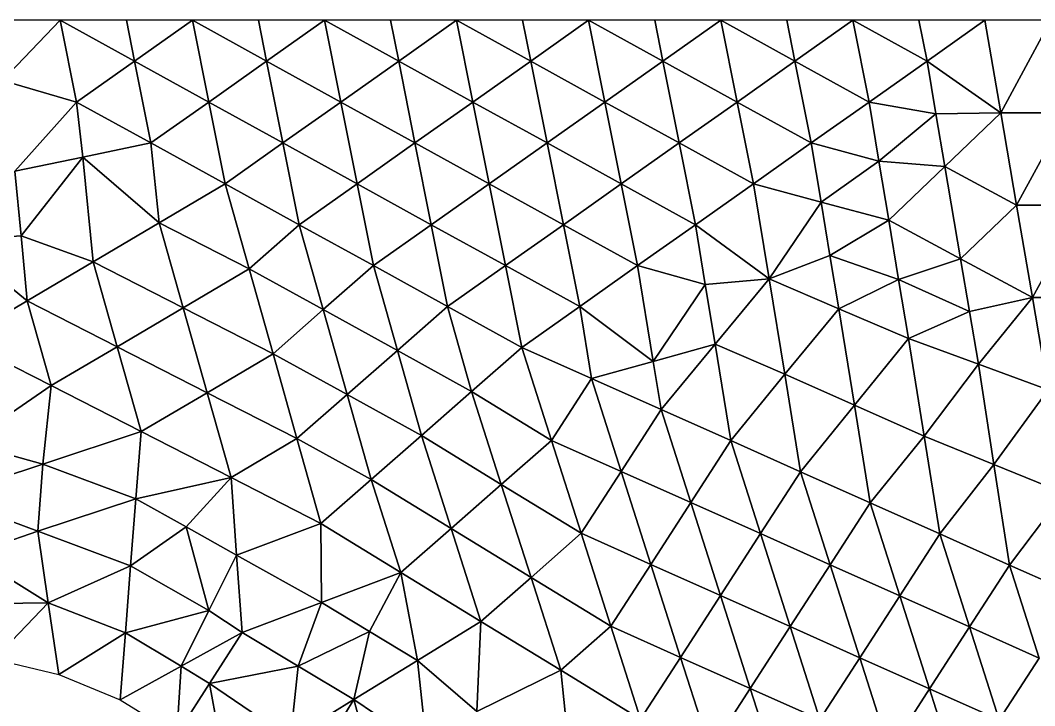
# Model space of a CAD drawing. Extents: x 100 to 350, y 100 to 150.
# Drawn here: x 152.18 to 176.18, y 133.77 to 150 of the extents above; entities that cross this region are included whole.
import ezdxf

# ---------------------------------------------------------------- set-up
doc = ezdxf.new("R2010")
doc.units = 0

msp = doc.modelspace()

# ---------------------------------------------------------------- linework, layer by layer
at = {"color": 7}
for p, q in [((153.125, 150), (151.5625, 150)), ((154.6875, 150), (153.125, 150)), ((156.25, 150), (154.6875, 150)), ((157.8125, 150), (156.25, 150)), ((159.375, 150), (157.8125, 150)), ((160.9375, 150), (159.375, 150)), ((162.5, 150), (160.9375, 150)), ((164.0625, 150), (162.5, 150)), ((165.625, 150), (164.0625, 150)), ((167.1875, 150), (165.625, 150)), ((168.75, 150), (167.1875, 150)), ((170.3125, 150), (168.75, 150)), ((171.875, 150), (170.3125, 150)), ((173.4375, 150), (171.875, 150)), ((175, 150), (173.4375, 150)), ((176.5625, 150), (175, 150)), ((151.564345, 134.876883), (153.09017, 134.510565)), ((153.09017, 134.510565), (154.539905, 133.910065)), ((154.539905, 133.910065), (155.877853, 133.09017))]:
    msp.add_line(p, q, dxfattribs=at)
at = {"color": 1}
for p, q in [((153.125, 150), (151.756839, 148.57076)), ((151.756839, 148.57076), (153.125, 150)), ((153.511271, 148.063821), (153.125, 150)), ((154.880636, 149.03191), (153.125, 150)), ((153.125, 150), (153.511271, 148.063821)), ((153.125, 150), (154.880636, 149.03191)), ((154.6875, 150), (154.880636, 149.03191)), ((154.880636, 149.03191), (154.6875, 150)), ((154.880636, 149.03191), (156.25, 150)), ((156.25, 150), (154.880636, 149.03191)), ((156.636271, 148.063821), (156.25, 150)), ((158.005636, 149.03191), (156.25, 150)), ((156.25, 150), (156.636271, 148.063821)), ((156.25, 150), (158.005636, 149.03191)), ((157.8125, 150), (158.005636, 149.03191)), ((158.005636, 149.03191), (157.8125, 150)), ((159.375, 150), (158.005636, 149.03191)), ((158.005636, 149.03191), (159.375, 150)), ((159.761271, 148.063821), (159.375, 150)), ((161.130636, 149.03191), (159.375, 150)), ((159.375, 150), (159.761271, 148.063821)), ((159.375, 150), (161.130636, 149.03191)), ((160.9375, 150), (161.130636, 149.03191)), ((161.130636, 149.03191), (160.9375, 150)), ((161.130636, 149.03191), (162.5, 150)), ((162.5, 150), (161.130636, 149.03191)), ((162.886271, 148.063821), (162.5, 150)), ((164.255636, 149.03191), (162.5, 150)), ((162.5, 150), (162.886271, 148.063821)), ((162.5, 150), (164.255636, 149.03191)), ((164.0625, 150), (164.255636, 149.03191)), ((164.255636, 149.03191), (164.0625, 150)), ((165.625, 150), (164.255636, 149.03191)), ((164.255636, 149.03191), (165.625, 150)), ((166.011271, 148.063821), (165.625, 150)), ((167.380636, 149.03191), (165.625, 150)), ((165.625, 150), (166.011271, 148.063821)), ((165.625, 150), (167.380636, 149.03191)), ((167.1875, 150), (167.380636, 149.03191)), ((167.380636, 149.03191), (167.1875, 150)), ((167.380636, 149.03191), (168.75, 150)), ((168.75, 150), (167.380636, 149.03191)), ((169.136271, 148.063821), (168.75, 150)), ((170.505636, 149.03191), (168.75, 150)), ((168.75, 150), (169.136271, 148.063821)), ((168.75, 150), (170.505636, 149.03191)), ((170.3125, 150), (170.505636, 149.03191)), ((170.505636, 149.03191), (170.3125, 150)), ((171.875, 150), (170.505636, 149.03191)), ((170.505636, 149.03191), (171.875, 150)), ((173.630636, 149.03191), (171.875, 150)), ((171.875, 150), (172.261271, 148.063821)), ((172.261271, 148.063821), (171.875, 150)), ((171.875, 150), (173.630636, 149.03191)), ((173.4375, 150), (173.630636, 149.03191)), ((173.630636, 149.03191), (173.4375, 150)), ((173.630636, 149.03191), (175, 150)), ((175, 150), (173.630636, 149.03191)), ((175.375007, 147.811583), (175, 150)), ((175, 150), (175.375007, 147.811583)), ((176.5625, 150), (175.375007, 147.811583)), ((175.375007, 147.811583), (176.5625, 150)), ((154.880636, 149.03191), (153.511271, 148.063821)), ((153.511271, 148.063821), (154.880636, 149.03191)), ((156.636271, 148.063821), (154.880636, 149.03191)), ((154.880636, 149.03191), (155.266907, 147.095731)), ((154.880636, 149.03191), (156.636271, 148.063821)), ((155.266907, 147.095731), (154.880636, 149.03191)), ((158.005636, 149.03191), (156.636271, 148.063821)), ((156.636271, 148.063821), (158.005636, 149.03191)), ((158.391907, 147.095731), (158.005636, 149.03191)), ((158.005636, 149.03191), (159.761271, 148.063821)), ((159.761271, 148.063821), (158.005636, 149.03191)), ((158.005636, 149.03191), (158.391907, 147.095731)), ((161.130636, 149.03191), (159.761271, 148.063821)), ((159.761271, 148.063821), (161.130636, 149.03191)), ((162.886271, 148.063821), (161.130636, 149.03191)), ((161.130636, 149.03191), (161.516907, 147.095731)), ((161.130636, 149.03191), (162.886271, 148.063821)), ((161.516907, 147.095731), (161.130636, 149.03191)), ((164.255636, 149.03191), (162.886271, 148.063821)), ((162.886271, 148.063821), (164.255636, 149.03191)), ((166.011271, 148.063821), (164.255636, 149.03191)), ((164.255636, 149.03191), (164.641907, 147.095731)), ((164.255636, 149.03191), (166.011271, 148.063821)), ((164.641907, 147.095731), (164.255636, 149.03191)), ((167.380636, 149.03191), (166.011271, 148.063821)), ((166.011271, 148.063821), (167.380636, 149.03191)), ((169.136271, 148.063821), (167.380636, 149.03191)), ((167.380636, 149.03191), (167.766907, 147.095731)), ((167.380636, 149.03191), (169.136271, 148.063821)), ((167.766907, 147.095731), (167.380636, 149.03191)), ((170.505636, 149.03191), (169.136271, 148.063821)), ((169.136271, 148.063821), (170.505636, 149.03191)), ((170.891907, 147.095731), (170.505636, 149.03191)), ((170.505636, 149.03191), (172.261271, 148.063821)), ((172.261271, 148.063821), (170.505636, 149.03191)), ((170.505636, 149.03191), (170.891907, 147.095731)), ((172.261271, 148.063821), (173.630636, 149.03191)), ((173.630636, 149.03191), (172.261271, 148.063821)), ((175.375007, 147.811583), (173.630636, 149.03191)), ((173.630636, 149.03191), (173.840873, 147.785161)), ((173.840873, 147.785161), (173.630636, 149.03191)), ((173.630636, 149.03191), (175.375007, 147.811583)), ((153.511271, 148.063821), (151.756839, 148.57076)), ((151.756839, 148.57076), (153.511271, 148.063821)), ((152.048348, 146.426901), (153.511271, 148.063821)), ((153.511271, 148.063821), (152.048348, 146.426901)), ((155.266907, 147.095731), (153.511271, 148.063821)), ((153.511271, 148.063821), (153.657628, 146.761316)), ((153.511271, 148.063821), (155.266907, 147.095731)), ((153.657628, 146.761316), (153.511271, 148.063821)), ((155.266907, 147.095731), (156.636271, 148.063821)), ((156.636271, 148.063821), (155.266907, 147.095731)), ((156.636271, 148.063821), (158.391907, 147.095731)), ((157.022542, 146.127641), (156.636271, 148.063821)), ((156.636271, 148.063821), (157.022542, 146.127641)), ((158.391907, 147.095731), (156.636271, 148.063821)), ((159.761271, 148.063821), (158.391907, 147.095731)), ((158.391907, 147.095731), (159.761271, 148.063821)), ((161.516907, 147.095731), (159.761271, 148.063821)), ((159.761271, 148.063821), (160.147542, 146.127641)), ((160.147542, 146.127641), (159.761271, 148.063821)), ((159.761271, 148.063821), (161.516907, 147.095731)), ((161.516907, 147.095731), (162.886271, 148.063821)), ((162.886271, 148.063821), (161.516907, 147.095731)), ((163.272542, 146.127641), (162.886271, 148.063821)), ((162.886271, 148.063821), (164.641907, 147.095731)), ((162.886271, 148.063821), (163.272542, 146.127641)), ((164.641907, 147.095731), (162.886271, 148.063821)), ((164.641907, 147.095731), (166.011271, 148.063821)), ((166.011271, 148.063821), (164.641907, 147.095731)), ((166.397542, 146.127641), (166.011271, 148.063821)), ((167.766907, 147.095731), (166.011271, 148.063821)), ((166.011271, 148.063821), (166.397542, 146.127641)), ((166.011271, 148.063821), (167.766907, 147.095731)), ((167.766907, 147.095731), (169.136271, 148.063821)), ((169.136271, 148.063821), (167.766907, 147.095731)), ((169.136271, 148.063821), (170.891907, 147.095731)), ((169.522542, 146.127641), (169.136271, 148.063821)), ((169.136271, 148.063821), (169.522542, 146.127641)), ((170.891907, 147.095731), (169.136271, 148.063821)), ((170.891907, 147.095731), (172.261271, 148.063821)), ((172.261271, 148.063821), (170.891907, 147.095731)), ((172.261271, 148.063821), (173.840873, 147.785161)), ((172.494243, 146.66453), (172.261271, 148.063821)), ((173.840873, 147.785161), (172.261271, 148.063821)), ((172.261271, 148.063821), (172.494243, 146.66453)), ((173.840873, 147.785161), (172.494243, 146.66453)), ((172.494243, 146.66453), (173.840873, 147.785161)), ((173.840873, 147.785161), (175.375007, 147.811583)), ((175.375007, 147.811583), (173.840873, 147.785161)), ((174.051111, 146.538412), (173.840873, 147.785161)), ((173.840873, 147.785161), (174.051111, 146.538412)), ((175.375007, 147.811583), (174.051111, 146.538412)), ((174.051111, 146.538412), (175.375007, 147.811583)), ((175.750015, 145.623166), (175.375007, 147.811583)), ((175.375007, 147.811583), (175.750015, 145.623166)), ((176.937507, 147.811583), (175.375007, 147.811583)), ((175.375007, 147.811583), (176.937507, 147.811583)), ((175.750015, 145.623166), (176.937507, 147.811583)), ((176.937507, 147.811583), (175.750015, 145.623166)), ((153.657628, 146.761316), (155.266907, 147.095731)), ((155.266907, 147.095731), (153.657628, 146.761316)), ((155.266907, 147.095731), (157.022542, 146.127641)), ((157.022542, 146.127641), (155.266907, 147.095731)), ((155.266907, 147.095731), (155.46245, 145.205341)), ((155.46245, 145.205341), (155.266907, 147.095731)), ((158.391907, 147.095731), (157.022542, 146.127641)), ((157.022542, 146.127641), (158.391907, 147.095731)), ((158.778178, 145.159552), (158.391907, 147.095731)), ((158.391907, 147.095731), (160.147542, 146.127641)), ((158.391907, 147.095731), (158.778178, 145.159552)), ((160.147542, 146.127641), (158.391907, 147.095731)), ((160.147542, 146.127641), (161.516907, 147.095731)), ((161.516907, 147.095731), (160.147542, 146.127641)), ((161.516907, 147.095731), (163.272542, 146.127641)), ((163.272542, 146.127641), (161.516907, 147.095731)), ((161.516907, 147.095731), (161.903178, 145.159552)), ((161.903178, 145.159552), (161.516907, 147.095731)), ((164.641907, 147.095731), (163.272542, 146.127641)), ((163.272542, 146.127641), (164.641907, 147.095731)), ((164.641907, 147.095731), (165.028178, 145.159552)), ((166.397542, 146.127641), (164.641907, 147.095731)), ((164.641907, 147.095731), (166.397542, 146.127641)), ((165.028178, 145.159552), (164.641907, 147.095731)), ((166.397542, 146.127641), (167.766907, 147.095731)), ((167.766907, 147.095731), (166.397542, 146.127641)), ((167.766907, 147.095731), (169.522542, 146.127641)), ((169.522542, 146.127641), (167.766907, 147.095731)), ((167.766907, 147.095731), (168.153178, 145.159552)), ((168.153178, 145.159552), (167.766907, 147.095731)), ((170.891907, 147.095731), (169.522542, 146.127641)), ((169.522542, 146.127641), (170.891907, 147.095731)), ((171.124878, 145.696441), (170.891907, 147.095731)), ((170.891907, 147.095731), (172.494243, 146.66453)), ((172.494243, 146.66453), (170.891907, 147.095731)), ((170.891907, 147.095731), (171.124878, 145.696441)), ((153.657628, 146.761316), (152.048348, 146.426901)), ((152.048348, 146.426901), (153.657628, 146.761316)), ((153.657628, 146.761316), (152.195307, 144.893821)), ((152.195307, 144.893821), (153.657628, 146.761316)), ((153.657628, 146.761316), (153.902357, 144.283041)), ((155.46245, 145.205341), (153.657628, 146.761316)), ((153.902357, 144.283041), (153.657628, 146.761316)), ((153.657628, 146.761316), (155.46245, 145.205341)), ((172.494243, 146.66453), (171.124878, 145.696441)), ((171.124878, 145.696441), (172.494243, 146.66453)), ((172.494243, 146.66453), (174.051111, 146.538412)), ((172.727214, 145.26524), (172.494243, 146.66453)), ((172.494243, 146.66453), (172.727214, 145.26524)), ((174.051111, 146.538412), (172.494243, 146.66453)), ((152.195307, 144.893821), (152.048348, 146.426901)), ((152.048348, 146.426901), (152.195307, 144.893821)), ((174.051111, 146.538412), (172.727214, 145.26524)), ((172.727214, 145.26524), (174.051111, 146.538412)), ((174.051111, 146.538412), (175.750015, 145.623166)), ((174.051111, 146.538412), (174.426118, 144.349995)), ((175.750015, 145.623166), (174.051111, 146.538412)), ((174.426118, 144.349995), (174.051111, 146.538412)), ((157.022542, 146.127641), (155.46245, 145.205341)), ((155.46245, 145.205341), (157.022542, 146.127641)), ((157.590031, 144.116399), (157.022542, 146.127641)), ((158.778178, 145.159552), (157.022542, 146.127641)), ((157.022542, 146.127641), (157.590031, 144.116399)), ((157.022542, 146.127641), (158.778178, 145.159552)), ((160.147542, 146.127641), (158.778178, 145.159552)), ((158.778178, 145.159552), (160.147542, 146.127641)), ((161.903178, 145.159552), (160.147542, 146.127641)), ((160.147542, 146.127641), (160.533814, 144.191462)), ((160.533814, 144.191462), (160.147542, 146.127641)), ((160.147542, 146.127641), (161.903178, 145.159552)), ((163.272542, 146.127641), (161.903178, 145.159552)), ((161.903178, 145.159552), (163.272542, 146.127641)), ((163.658814, 144.191462), (163.272542, 146.127641)), ((165.028178, 145.159552), (163.272542, 146.127641)), ((163.272542, 146.127641), (163.658814, 144.191462)), ((163.272542, 146.127641), (165.028178, 145.159552)), ((165.028178, 145.159552), (166.397542, 146.127641)), ((166.397542, 146.127641), (165.028178, 145.159552)), ((166.783814, 144.191462), (166.397542, 146.127641)), ((168.153178, 145.159552), (166.397542, 146.127641)), ((166.397542, 146.127641), (166.783814, 144.191462)), ((166.397542, 146.127641), (168.153178, 145.159552)), ((169.522542, 146.127641), (168.153178, 145.159552)), ((168.153178, 145.159552), (169.522542, 146.127641)), ((169.522542, 146.127641), (171.124878, 145.696441)), ((169.894734, 143.876165), (169.522542, 146.127641)), ((171.124878, 145.696441), (169.522542, 146.127641)), ((169.522542, 146.127641), (169.894734, 143.876165)), ((169.894734, 143.876165), (171.124878, 145.696441)), ((171.124878, 145.696441), (169.894734, 143.876165)), ((172.727214, 145.26524), (171.124878, 145.696441)), ((171.124878, 145.696441), (171.334412, 144.433927)), ((171.124878, 145.696441), (172.727214, 145.26524)), ((171.334412, 144.433927), (171.124878, 145.696441)), ((175.750015, 145.623166), (174.426118, 144.349995)), ((174.426118, 144.349995), (175.750015, 145.623166)), ((176.125022, 143.434749), (175.750015, 145.623166)), ((177.312515, 145.623166), (175.750015, 145.623166)), ((175.750015, 145.623166), (176.125022, 143.434749)), ((175.750015, 145.623166), (177.312515, 145.623166)), ((177.312515, 145.623166), (176.125022, 143.434749)), ((176.125022, 143.434749), (177.312515, 145.623166)), ((153.902357, 144.283041), (155.46245, 145.205341)), ((155.46245, 145.205341), (153.902357, 144.283041)), ((155.46245, 145.205341), (156.029938, 143.1941)), ((157.590031, 144.116399), (155.46245, 145.205341)), ((155.46245, 145.205341), (157.590031, 144.116399)), ((156.029938, 143.1941), (155.46245, 145.205341)), ((171.334412, 144.433927), (172.727214, 145.26524)), ((172.727214, 145.26524), (171.334412, 144.433927)), ((174.426118, 144.349995), (172.727214, 145.26524)), ((172.727214, 145.26524), (172.960186, 143.86595)), ((172.727214, 145.26524), (174.426118, 144.349995)), ((172.960186, 143.86595), (172.727214, 145.26524)), ((158.778178, 145.159552), (157.590031, 144.116399)), ((157.590031, 144.116399), (158.778178, 145.159552)), ((159.345666, 143.14831), (158.778178, 145.159552)), ((160.533814, 144.191462), (158.778178, 145.159552)), ((158.778178, 145.159552), (159.345666, 143.14831)), ((158.778178, 145.159552), (160.533814, 144.191462)), ((160.533814, 144.191462), (161.903178, 145.159552)), ((161.903178, 145.159552), (160.533814, 144.191462)), ((161.903178, 145.159552), (163.658814, 144.191462)), ((161.903178, 145.159552), (162.289449, 143.223372)), ((163.658814, 144.191462), (161.903178, 145.159552)), ((162.289449, 143.223372), (161.903178, 145.159552)), ((163.658814, 144.191462), (165.028178, 145.159552)), ((165.028178, 145.159552), (163.658814, 144.191462)), ((165.028178, 145.159552), (166.783814, 144.191462)), ((166.783814, 144.191462), (165.028178, 145.159552)), ((165.028178, 145.159552), (165.414449, 143.223372)), ((165.414449, 143.223372), (165.028178, 145.159552)), ((166.783814, 144.191462), (168.153178, 145.159552)), ((168.153178, 145.159552), (166.783814, 144.191462)), ((168.153178, 145.159552), (169.894734, 143.876165)), ((169.894734, 143.876165), (168.153178, 145.159552)), ((168.153178, 145.159552), (168.385446, 143.744497)), ((168.385446, 143.744497), (168.153178, 145.159552)), ((150.585426, 144.789981), (152.195307, 144.893821)), ((152.195307, 144.893821), (150.585426, 144.789981)), ((152.342265, 143.360742), (150.585426, 144.789981)), ((150.585426, 144.789981), (152.342265, 143.360742)), ((152.195307, 144.893821), (153.902357, 144.283041)), ((152.195307, 144.893821), (152.342265, 143.360742)), ((153.902357, 144.283041), (152.195307, 144.893821)), ((152.342265, 143.360742), (152.195307, 144.893821)), ((153.902357, 144.283041), (152.342265, 143.360742)), ((152.342265, 143.360742), (153.902357, 144.283041)), ((154.469846, 142.2718), (153.902357, 144.283041)), ((153.902357, 144.283041), (156.029938, 143.1941)), ((156.029938, 143.1941), (153.902357, 144.283041)), ((153.902357, 144.283041), (154.469846, 142.2718)), ((169.894734, 143.876165), (171.334412, 144.433927)), ((171.334412, 144.433927), (169.894734, 143.876165)), ((171.334412, 144.433927), (172.960186, 143.86595)), ((171.334412, 144.433927), (171.543946, 143.171412)), ((172.960186, 143.86595), (171.334412, 144.433927)), ((171.543946, 143.171412), (171.334412, 144.433927)), ((174.426118, 144.349995), (172.960186, 143.86595)), ((172.960186, 143.86595), (174.426118, 144.349995)), ((176.125022, 143.434749), (174.426118, 144.349995)), ((174.426118, 144.349995), (174.636356, 143.103245)), ((174.636356, 143.103245), (174.426118, 144.349995)), ((174.426118, 144.349995), (176.125022, 143.434749)), ((156.029938, 143.1941), (157.590031, 144.116399)), ((157.590031, 144.116399), (156.029938, 143.1941)), ((157.590031, 144.116399), (159.345666, 143.14831)), ((158.157519, 142.105158), (157.590031, 144.116399)), ((159.345666, 143.14831), (157.590031, 144.116399)), ((157.590031, 144.116399), (158.157519, 142.105158)), ((160.533814, 144.191462), (159.345666, 143.14831)), ((159.345666, 143.14831), (160.533814, 144.191462)), ((161.101302, 142.18022), (160.533814, 144.191462)), ((162.289449, 143.223372), (160.533814, 144.191462)), ((160.533814, 144.191462), (161.101302, 142.18022)), ((160.533814, 144.191462), (162.289449, 143.223372)), ((162.289449, 143.223372), (163.658814, 144.191462)), ((163.658814, 144.191462), (162.289449, 143.223372)), ((164.045085, 142.255283), (163.658814, 144.191462)), ((165.414449, 143.223372), (163.658814, 144.191462)), ((163.658814, 144.191462), (164.045085, 142.255283)), ((163.658814, 144.191462), (165.414449, 143.223372)), ((166.783814, 144.191462), (165.414449, 143.223372)), ((165.414449, 143.223372), (166.783814, 144.191462)), ((167.155301, 141.924221), (166.783814, 144.191462)), ((166.783814, 144.191462), (168.385446, 143.744497)), ((168.385446, 143.744497), (166.783814, 144.191462)), ((166.783814, 144.191462), (167.155301, 141.924221)), ((168.385446, 143.744497), (169.894734, 143.876165)), ((169.894734, 143.876165), (168.385446, 143.744497)), ((169.894734, 143.876165), (168.617713, 142.329441)), ((168.617713, 142.329441), (169.894734, 143.876165)), ((171.543946, 143.171412), (169.894734, 143.876165)), ((169.894734, 143.876165), (170.266925, 141.624689)), ((170.266925, 141.624689), (169.894734, 143.876165)), ((169.894734, 143.876165), (171.543946, 143.171412)), ((172.960186, 143.86595), (171.543946, 143.171412)), ((171.543946, 143.171412), (172.960186, 143.86595)), ((172.960186, 143.86595), (174.636356, 143.103245)), ((174.636356, 143.103245), (172.960186, 143.86595)), ((172.960186, 143.86595), (173.193158, 142.46666)), ((173.193158, 142.46666), (172.960186, 143.86595)), ((168.385446, 143.744497), (167.155301, 141.924221)), ((167.155301, 141.924221), (168.385446, 143.744497)), ((168.617713, 142.329441), (168.385446, 143.744497)), ((168.385446, 143.744497), (168.617713, 142.329441)), ((152.342265, 143.360742), (150.782172, 142.438442)), ((150.782172, 142.438442), (152.342265, 143.360742)), ((152.342265, 143.360742), (152.909753, 141.3495)), ((154.469846, 142.2718), (152.342265, 143.360742)), ((152.342265, 143.360742), (154.469846, 142.2718)), ((152.909753, 141.3495), (152.342265, 143.360742)), ((174.636356, 143.103245), (176.125022, 143.434749)), ((176.125022, 143.434749), (174.636356, 143.103245)), ((176.125022, 143.434749), (174.846594, 141.856496)), ((174.846594, 141.856496), (176.125022, 143.434749)), ((176.125022, 143.434749), (176.500029, 141.246333)), ((177.687522, 143.434749), (176.125022, 143.434749)), ((176.125022, 143.434749), (177.687522, 143.434749)), ((176.500029, 141.246333), (176.125022, 143.434749)), ((156.029938, 143.1941), (154.469846, 142.2718)), ((154.469846, 142.2718), (156.029938, 143.1941)), ((158.157519, 142.105158), (156.029938, 143.1941)), ((156.029938, 143.1941), (156.597426, 141.182858)), ((156.029938, 143.1941), (158.157519, 142.105158)), ((156.597426, 141.182858), (156.029938, 143.1941)), ((159.345666, 143.14831), (158.157519, 142.105158)), ((158.157519, 142.105158), (159.345666, 143.14831)), ((159.345666, 143.14831), (161.101302, 142.18022)), ((159.345666, 143.14831), (159.913154, 141.137068)), ((161.101302, 142.18022), (159.345666, 143.14831)), ((159.913154, 141.137068), (159.345666, 143.14831)), ((161.101302, 142.18022), (162.289449, 143.223372)), ((162.289449, 143.223372), (161.101302, 142.18022)), ((162.289449, 143.223372), (164.045085, 142.255283)), ((162.856937, 141.21213), (162.289449, 143.223372)), ((164.045085, 142.255283), (162.289449, 143.223372)), ((162.289449, 143.223372), (162.856937, 141.21213)), ((164.045085, 142.255283), (165.414449, 143.223372)), ((165.414449, 143.223372), (164.045085, 142.255283)), ((167.155301, 141.924221), (165.414449, 143.223372)), ((165.414449, 143.223372), (165.692889, 141.519)), ((165.414449, 143.223372), (167.155301, 141.924221)), ((165.692889, 141.519), (165.414449, 143.223372)), ((170.266925, 141.624689), (171.543946, 143.171412)), ((171.543946, 143.171412), (170.266925, 141.624689)), ((171.543946, 143.171412), (171.914729, 140.888406)), ((173.193158, 142.46666), (171.543946, 143.171412)), ((171.914729, 140.888406), (171.543946, 143.171412)), ((171.543946, 143.171412), (173.193158, 142.46666)), ((173.193158, 142.46666), (174.636356, 143.103245)), ((174.636356, 143.103245), (173.193158, 142.46666)), ((174.636356, 143.103245), (174.846594, 141.856496)), ((174.846594, 141.856496), (174.636356, 143.103245)), ((152.909753, 141.3495), (150.782172, 142.438442)), ((150.782172, 142.438442), (152.909753, 141.3495)), ((167.155301, 141.924221), (168.617713, 142.329441)), ((168.617713, 142.329441), (167.155301, 141.924221)), ((168.617713, 142.329441), (167.340693, 140.782718)), ((167.340693, 140.782718), (168.617713, 142.329441)), ((170.266925, 141.624689), (168.617713, 142.329441)), ((168.617713, 142.329441), (168.988497, 140.046436)), ((168.988497, 140.046436), (168.617713, 142.329441)), ((168.617713, 142.329441), (170.266925, 141.624689)), ((171.914729, 140.888406), (173.193158, 142.46666)), ((173.193158, 142.46666), (171.914729, 140.888406)), ((174.846594, 141.856496), (173.193158, 142.46666)), ((173.193158, 142.46666), (173.562533, 140.152124)), ((173.562533, 140.152124), (173.193158, 142.46666)), ((173.193158, 142.46666), (174.846594, 141.856496)), ((152.909753, 141.3495), (154.469846, 142.2718)), ((154.469846, 142.2718), (152.909753, 141.3495)), ((155.037334, 140.260558), (154.469846, 142.2718)), ((154.469846, 142.2718), (156.597426, 141.182858)), ((154.469846, 142.2718), (155.037334, 140.260558)), ((156.597426, 141.182858), (154.469846, 142.2718)), ((156.597426, 141.182858), (158.157519, 142.105158)), ((158.157519, 142.105158), (156.597426, 141.182858)), ((159.913154, 141.137068), (158.157519, 142.105158)), ((158.157519, 142.105158), (158.725007, 140.093916)), ((158.725007, 140.093916), (158.157519, 142.105158)), ((158.157519, 142.105158), (159.913154, 141.137068)), ((159.913154, 141.137068), (161.101302, 142.18022)), ((161.101302, 142.18022), (159.913154, 141.137068)), ((162.856937, 141.21213), (161.101302, 142.18022)), ((161.101302, 142.18022), (161.66879, 140.168978)), ((161.101302, 142.18022), (162.856937, 141.21213)), ((161.66879, 140.168978), (161.101302, 142.18022)), ((162.856937, 141.21213), (164.045085, 142.255283)), ((164.045085, 142.255283), (162.856937, 141.21213)), ((165.692889, 141.519), (164.045085, 142.255283)), ((164.045085, 142.255283), (164.747694, 140.054272)), ((164.045085, 142.255283), (165.692889, 141.519)), ((164.747694, 140.054272), (164.045085, 142.255283)), ((165.692889, 141.519), (167.155301, 141.924221)), ((167.155301, 141.924221), (165.692889, 141.519)), ((167.340693, 140.782718), (167.155301, 141.924221)), ((167.155301, 141.924221), (167.340693, 140.782718)), ((173.562533, 140.152124), (174.846594, 141.856496)), ((174.846594, 141.856496), (173.562533, 140.152124)), ((174.846594, 141.856496), (175.213153, 139.478901)), ((176.500029, 141.246333), (174.846594, 141.856496)), ((174.846594, 141.856496), (176.500029, 141.246333)), ((175.213153, 139.478901), (174.846594, 141.856496)), ((168.988497, 140.046436), (170.266925, 141.624689)), ((170.266925, 141.624689), (168.988497, 140.046436)), ((171.914729, 140.888406), (170.266925, 141.624689)), ((170.266925, 141.624689), (170.636301, 139.310153)), ((170.636301, 139.310153), (170.266925, 141.624689)), ((170.266925, 141.624689), (171.914729, 140.888406)), ((164.747694, 140.054272), (165.692889, 141.519)), ((165.692889, 141.519), (164.747694, 140.054272)), ((165.692889, 141.519), (167.340693, 140.782718)), ((166.395498, 139.317989), (165.692889, 141.519)), ((167.340693, 140.782718), (165.692889, 141.519)), ((165.692889, 141.519), (166.395498, 139.317989)), ((152.909753, 141.3495), (150.921205, 139.992323)), ((150.921205, 139.992323), (152.909753, 141.3495)), ((152.71421, 139.489889), (152.909753, 141.3495)), ((152.909753, 141.3495), (152.71421, 139.489889)), ((152.909753, 141.3495), (155.037334, 140.260558)), ((155.037334, 140.260558), (152.909753, 141.3495)), ((156.597426, 141.182858), (155.037334, 140.260558)), ((155.037334, 140.260558), (156.597426, 141.182858)), ((156.597426, 141.182858), (157.164914, 139.171616)), ((158.725007, 140.093916), (156.597426, 141.182858)), ((156.597426, 141.182858), (158.725007, 140.093916)), ((157.164914, 139.171616), (156.597426, 141.182858)), ((158.725007, 140.093916), (159.913154, 141.137068)), ((159.913154, 141.137068), (158.725007, 140.093916)), ((160.480642, 139.125826), (159.913154, 141.137068)), ((161.66879, 140.168978), (159.913154, 141.137068)), ((159.913154, 141.137068), (160.480642, 139.125826)), ((159.913154, 141.137068), (161.66879, 140.168978)), ((161.66879, 140.168978), (162.856937, 141.21213)), ((162.856937, 141.21213), (161.66879, 140.168978)), ((162.856937, 141.21213), (163.559547, 139.01112)), ((164.747694, 140.054272), (162.856937, 141.21213)), ((163.559547, 139.01112), (162.856937, 141.21213)), ((162.856937, 141.21213), (164.747694, 140.054272)), ((175.213153, 139.478901), (176.500029, 141.246333)), ((176.500029, 141.246333), (175.213153, 139.478901)), ((170.636301, 139.310153), (171.914729, 140.888406)), ((171.914729, 140.888406), (170.636301, 139.310153)), ((171.914729, 140.888406), (172.284105, 138.573871)), ((173.562533, 140.152124), (171.914729, 140.888406)), ((171.914729, 140.888406), (173.562533, 140.152124)), ((172.284105, 138.573871), (171.914729, 140.888406)), ((166.395498, 139.317989), (167.340693, 140.782718)), ((167.340693, 140.782718), (166.395498, 139.317989)), ((167.340693, 140.782718), (168.988497, 140.046436)), ((168.988497, 140.046436), (167.340693, 140.782718)), ((167.340693, 140.782718), (168.043302, 138.581707)), ((168.043302, 138.581707), (167.340693, 140.782718)), ((155.037334, 140.260558), (152.71421, 139.489889)), ((152.71421, 139.489889), (155.037334, 140.260558)), ((155.037334, 140.260558), (154.912976, 138.672935)), ((154.912976, 138.672935), (155.037334, 140.260558)), ((157.164914, 139.171616), (155.037334, 140.260558)), ((155.037334, 140.260558), (157.164914, 139.171616)), ((161.66879, 140.168978), (160.480642, 139.125826)), ((160.480642, 139.125826), (161.66879, 140.168978)), ((162.371399, 137.967967), (161.66879, 140.168978)), ((161.66879, 140.168978), (163.559547, 139.01112)), ((163.559547, 139.01112), (161.66879, 140.168978)), ((161.66879, 140.168978), (162.371399, 137.967967)), ((152.71421, 139.489889), (150.921205, 139.992323)), ((150.921205, 139.992323), (152.71421, 139.489889)), ((157.164914, 139.171616), (158.725007, 140.093916)), ((158.725007, 140.093916), (157.164914, 139.171616)), ((158.725007, 140.093916), (160.480642, 139.125826)), ((159.292495, 138.082674), (158.725007, 140.093916)), ((160.480642, 139.125826), (158.725007, 140.093916)), ((158.725007, 140.093916), (159.292495, 138.082674)), ((164.747694, 140.054272), (163.559547, 139.01112)), ((163.559547, 139.01112), (164.747694, 140.054272)), ((165.450303, 137.853261), (164.747694, 140.054272)), ((166.395498, 139.317989), (164.747694, 140.054272)), ((164.747694, 140.054272), (165.450303, 137.853261)), ((164.747694, 140.054272), (166.395498, 139.317989)), ((168.043302, 138.581707), (168.988497, 140.046436)), ((168.988497, 140.046436), (168.043302, 138.581707)), ((168.988497, 140.046436), (170.636301, 139.310153)), ((169.691106, 137.845425), (168.988497, 140.046436)), ((170.636301, 139.310153), (168.988497, 140.046436)), ((168.988497, 140.046436), (169.691106, 137.845425)), ((173.562533, 140.152124), (172.284105, 138.573871)), ((172.284105, 138.573871), (173.562533, 140.152124)), ((175.213153, 139.478901), (173.562533, 140.152124)), ((173.562533, 140.152124), (173.931908, 137.837588)), ((173.931908, 137.837588), (173.562533, 140.152124)), ((173.562533, 140.152124), (175.213153, 139.478901)), ((150.391086, 138.719221), (152.71421, 139.489889)), ((152.71421, 139.489889), (150.391086, 138.719221)), ((152.589853, 137.902266), (152.71421, 139.489889)), ((152.71421, 139.489889), (152.589853, 137.902266)), ((152.71421, 139.489889), (154.912976, 138.672935)), ((154.912976, 138.672935), (152.71421, 139.489889)), ((173.931908, 137.837588), (175.213153, 139.478901)), ((175.213153, 139.478901), (173.931908, 137.837588)), ((175.213153, 139.478901), (175.579712, 137.101306)), ((176.863773, 138.805678), (175.213153, 139.478901)), ((175.213153, 139.478901), (176.863773, 138.805678)), ((175.579712, 137.101306), (175.213153, 139.478901)), ((165.450303, 137.853261), (166.395498, 139.317989)), ((166.395498, 139.317989), (165.450303, 137.853261)), ((168.043302, 138.581707), (166.395498, 139.317989)), ((166.395498, 139.317989), (167.098107, 137.116979)), ((167.098107, 137.116979), (166.395498, 139.317989)), ((166.395498, 139.317989), (168.043302, 138.581707)), ((169.691106, 137.845425), (170.636301, 139.310153)), ((170.636301, 139.310153), (169.691106, 137.845425)), ((172.284105, 138.573871), (170.636301, 139.310153)), ((170.636301, 139.310153), (171.33891, 137.109142)), ((170.636301, 139.310153), (172.284105, 138.573871)), ((171.33891, 137.109142), (170.636301, 139.310153)), ((154.912976, 138.672935), (157.164914, 139.171616)), ((157.164914, 139.171616), (154.912976, 138.672935)), ((156.105361, 138.004912), (157.164914, 139.171616)), ((157.164914, 139.171616), (156.105361, 138.004912)), ((159.292495, 138.082674), (157.164914, 139.171616)), ((157.164914, 139.171616), (157.297746, 137.336889)), ((157.164914, 139.171616), (159.292495, 138.082674)), ((157.297746, 137.336889), (157.164914, 139.171616)), ((160.480642, 139.125826), (159.292495, 138.082674)), ((159.292495, 138.082674), (160.480642, 139.125826)), ((160.480642, 139.125826), (162.371399, 137.967967)), ((160.480642, 139.125826), (161.183252, 136.924815)), ((162.371399, 137.967967), (160.480642, 139.125826)), ((161.183252, 136.924815), (160.480642, 139.125826)), ((163.559547, 139.01112), (162.371399, 137.967967)), ((162.371399, 137.967967), (163.559547, 139.01112)), ((163.559547, 139.01112), (165.450303, 137.853261)), ((165.450303, 137.853261), (163.559547, 139.01112)), ((163.559547, 139.01112), (164.262156, 136.810109)), ((164.262156, 136.810109), (163.559547, 139.01112)), ((175.579712, 137.101306), (176.863773, 138.805678)), ((176.863773, 138.805678), (175.579712, 137.101306)), ((152.589853, 137.902266), (150.391086, 138.719221)), ((150.391086, 138.719221), (152.589853, 137.902266)), ((154.912976, 138.672935), (152.589853, 137.902266)), ((152.589853, 137.902266), (154.912976, 138.672935)), ((154.788619, 137.085312), (154.912976, 138.672935)), ((154.912976, 138.672935), (154.788619, 137.085312)), ((154.912976, 138.672935), (156.105361, 138.004912)), ((156.105361, 138.004912), (154.912976, 138.672935)), ((168.043302, 138.581707), (167.098107, 137.116979)), ((167.098107, 137.116979), (168.043302, 138.581707)), ((168.745911, 136.380696), (168.043302, 138.581707)), ((169.691106, 137.845425), (168.043302, 138.581707)), ((168.043302, 138.581707), (168.745911, 136.380696)), ((168.043302, 138.581707), (169.691106, 137.845425)), ((172.284105, 138.573871), (171.33891, 137.109142)), ((171.33891, 137.109142), (172.284105, 138.573871)), ((172.986714, 136.37286), (172.284105, 138.573871)), ((172.284105, 138.573871), (173.931908, 137.837588)), ((173.931908, 137.837588), (172.284105, 138.573871)), ((172.284105, 138.573871), (172.986714, 136.37286)), ((154.788619, 137.085312), (156.105361, 138.004912)), ((156.105361, 138.004912), (154.788619, 137.085312)), ((156.105361, 138.004912), (156.641494, 136.021501)), ((157.297746, 137.336889), (156.105361, 138.004912)), ((156.105361, 138.004912), (157.297746, 137.336889)), ((156.641494, 136.021501), (156.105361, 138.004912)), ((157.297746, 137.336889), (159.292495, 138.082674)), ((159.292495, 138.082674), (157.297746, 137.336889)), ((161.183252, 136.924815), (159.292495, 138.082674)), ((159.292495, 138.082674), (159.306915, 136.213489)), ((159.306915, 136.213489), (159.292495, 138.082674)), ((159.292495, 138.082674), (161.183252, 136.924815)), ((152.589853, 137.902266), (151.001612, 137.350159)), ((151.001612, 137.350159), (152.589853, 137.902266)), ((154.788619, 137.085312), (152.589853, 137.902266)), ((152.589853, 137.902266), (152.840011, 136.206416)), ((152.840011, 136.206416), (152.589853, 137.902266)), ((152.589853, 137.902266), (154.788619, 137.085312)), ((162.371399, 137.967967), (161.183252, 136.924815)), ((161.183252, 136.924815), (162.371399, 137.967967)), ((163.074008, 135.766957), (162.371399, 137.967967)), ((162.371399, 137.967967), (164.262156, 136.810109)), ((164.262156, 136.810109), (162.371399, 137.967967)), ((162.371399, 137.967967), (163.074008, 135.766957)), ((165.450303, 137.853261), (164.262156, 136.810109)), ((164.262156, 136.810109), (165.450303, 137.853261)), ((166.152912, 135.65225), (165.450303, 137.853261)), ((165.450303, 137.853261), (167.098107, 137.116979)), ((167.098107, 137.116979), (165.450303, 137.853261)), ((165.450303, 137.853261), (166.152912, 135.65225)), ((168.745911, 136.380696), (169.691106, 137.845425)), ((169.691106, 137.845425), (168.745911, 136.380696)), ((170.393715, 135.644414), (169.691106, 137.845425)), ((169.691106, 137.845425), (170.393715, 135.644414)), ((171.33891, 137.109142), (169.691106, 137.845425)), ((169.691106, 137.845425), (171.33891, 137.109142)), ((172.986714, 136.37286), (173.931908, 137.837588)), ((173.931908, 137.837588), (172.986714, 136.37286)), ((175.579712, 137.101306), (173.931908, 137.837588)), ((173.931908, 137.837588), (174.634518, 135.636578)), ((173.931908, 137.837588), (175.579712, 137.101306)), ((174.634518, 135.636578), (173.931908, 137.837588)), ((151.001612, 137.350159), (152.840011, 136.206416)), ((152.840011, 136.206416), (151.001612, 137.350159)), ((157.297746, 137.336889), (156.641494, 136.021501)), ((156.641494, 136.021501), (157.297746, 137.336889)), ((157.430579, 135.502162), (157.297746, 137.336889)), ((157.297746, 137.336889), (159.306915, 136.213489)), ((157.297746, 137.336889), (157.430579, 135.502162)), ((159.306915, 136.213489), (157.297746, 137.336889)), ((152.840011, 136.206416), (154.788619, 137.085312)), ((154.788619, 137.085312), (152.840011, 136.206416)), ((154.664262, 135.497688), (154.788619, 137.085312)), ((154.788619, 137.085312), (154.664262, 135.497688)), ((156.641494, 136.021501), (154.788619, 137.085312)), ((154.788619, 137.085312), (156.641494, 136.021501)), ((167.098107, 137.116979), (166.152912, 135.65225)), ((166.152912, 135.65225), (167.098107, 137.116979)), ((167.098107, 137.116979), (168.745911, 136.380696)), ((167.800716, 134.915968), (167.098107, 137.116979)), ((168.745911, 136.380696), (167.098107, 137.116979)), ((167.098107, 137.116979), (167.800716, 134.915968)), ((170.393715, 135.644414), (171.33891, 137.109142)), ((171.33891, 137.109142), (170.393715, 135.644414)), ((171.33891, 137.109142), (172.986714, 136.37286)), ((172.986714, 136.37286), (171.33891, 137.109142)), ((171.33891, 137.109142), (172.041519, 134.908132)), ((172.041519, 134.908132), (171.33891, 137.109142)), ((174.634518, 135.636578), (175.579712, 137.101306)), ((175.579712, 137.101306), (174.634518, 135.636578)), ((177.227516, 136.365024), (175.579712, 137.101306)), ((175.579712, 137.101306), (176.282322, 134.900295)), ((175.579712, 137.101306), (177.227516, 136.365024)), ((176.282322, 134.900295), (175.579712, 137.101306)), ((161.183252, 136.924815), (159.306915, 136.213489)), ((159.306915, 136.213489), (161.183252, 136.924815)), ((160.440094, 135.528236), (161.183252, 136.924815)), ((161.183252, 136.924815), (160.440094, 135.528236)), ((161.183252, 136.924815), (163.074008, 135.766957)), ((163.074008, 135.766957), (161.183252, 136.924815)), ((161.183252, 136.924815), (161.573273, 134.842984)), ((161.573273, 134.842984), (161.183252, 136.924815)), ((164.262156, 136.810109), (163.074008, 135.766957)), ((163.074008, 135.766957), (164.262156, 136.810109)), ((164.262156, 136.810109), (166.152912, 135.65225)), ((164.262156, 136.810109), (164.964765, 134.609098)), ((166.152912, 135.65225), (164.262156, 136.810109)), ((164.964765, 134.609098), (164.262156, 136.810109)), ((167.800716, 134.915968), (168.745911, 136.380696)), ((168.745911, 136.380696), (167.800716, 134.915968)), ((168.745911, 136.380696), (170.393715, 135.644414)), ((170.393715, 135.644414), (168.745911, 136.380696)), ((168.745911, 136.380696), (169.44852, 134.179685)), ((169.44852, 134.179685), (168.745911, 136.380696)), ((172.041519, 134.908132), (172.986714, 136.37286)), ((172.986714, 136.37286), (172.041519, 134.908132)), ((172.986714, 136.37286), (173.689323, 134.171849)), ((174.634518, 135.636578), (172.986714, 136.37286)), ((173.689323, 134.171849), (172.986714, 136.37286)), ((172.986714, 136.37286), (174.634518, 135.636578)), ((150.500806, 136.17508), (152.840011, 136.206416)), ((152.840011, 136.206416), (150.500806, 136.17508)), ((151.564345, 134.876883), (152.840011, 136.206416)), ((152.840011, 136.206416), (151.564345, 134.876883)), ((154.664262, 135.497688), (152.840011, 136.206416)), ((152.840011, 136.206416), (153.09017, 134.510565)), ((153.09017, 134.510565), (152.840011, 136.206416)), ((152.840011, 136.206416), (154.664262, 135.497688)), ((159.306915, 136.213489), (157.430579, 135.502162)), ((157.430579, 135.502162), (159.306915, 136.213489)), ((159.306915, 136.213489), (158.751558, 134.710587)), ((158.751558, 134.710587), (159.306915, 136.213489)), ((159.306915, 136.213489), (160.440094, 135.528236)), ((160.440094, 135.528236), (159.306915, 136.213489)), ((156.641494, 136.021501), (154.664262, 135.497688)), ((154.664262, 135.497688), (156.641494, 136.021501)), ((155.985242, 134.706114), (156.641494, 136.021501)), ((156.641494, 136.021501), (155.985242, 134.706114)), ((156.641494, 136.021501), (157.430579, 135.502162)), ((157.430579, 135.502162), (156.641494, 136.021501)), ((161.573273, 134.842984), (163.074008, 135.766957)), ((163.074008, 135.766957), (161.573273, 134.842984)), ((163.074008, 135.766957), (162.978401, 133.631264)), ((162.978401, 133.631264), (163.074008, 135.766957)), ((164.964765, 134.609098), (163.074008, 135.766957)), ((163.074008, 135.766957), (164.964765, 134.609098)), ((166.152912, 135.65225), (164.964765, 134.609098)), ((164.964765, 134.609098), (166.152912, 135.65225)), ((167.800716, 134.915968), (166.152912, 135.65225)), ((166.152912, 135.65225), (166.855521, 133.451239)), ((166.855521, 133.451239), (166.152912, 135.65225)), ((166.152912, 135.65225), (167.800716, 134.915968)), ((169.44852, 134.179685), (170.393715, 135.644414)), ((170.393715, 135.644414), (169.44852, 134.179685)), ((171.096324, 133.443403), (170.393715, 135.644414)), ((170.393715, 135.644414), (171.096324, 133.443403)), ((172.041519, 134.908132), (170.393715, 135.644414)), ((170.393715, 135.644414), (172.041519, 134.908132)), ((174.634518, 135.636578), (173.689323, 134.171849)), ((173.689323, 134.171849), (174.634518, 135.636578)), ((175.337127, 133.435567), (174.634518, 135.636578)), ((174.634518, 135.636578), (176.282322, 134.900295)), ((176.282322, 134.900295), (174.634518, 135.636578)), ((174.634518, 135.636578), (175.337127, 133.435567)), ((153.09017, 134.510565), (154.664262, 135.497688)), ((154.664262, 135.497688), (153.09017, 134.510565)), ((154.539905, 133.910065), (154.664262, 135.497688)), ((154.664262, 135.497688), (154.539905, 133.910065)), ((155.985242, 134.706114), (154.664262, 135.497688)), ((154.664262, 135.497688), (155.985242, 134.706114)), ((157.430579, 135.502162), (155.985242, 134.706114)), ((155.985242, 134.706114), (157.430579, 135.502162)), ((156.654216, 134.296166), (157.430579, 135.502162)), ((157.430579, 135.502162), (156.654216, 134.296166)), ((157.430579, 135.502162), (158.751558, 134.710587)), ((158.751558, 134.710587), (157.430579, 135.502162)), ((158.751558, 134.710587), (160.440094, 135.528236)), ((160.440094, 135.528236), (158.751558, 134.710587)), ((160.072538, 133.919012), (160.440094, 135.528236)), ((160.440094, 135.528236), (160.072538, 133.919012)), ((160.440094, 135.528236), (161.573273, 134.842984)), ((161.573273, 134.842984), (160.440094, 135.528236)), ((166.855521, 133.451239), (167.800716, 134.915968)), ((167.800716, 134.915968), (166.855521, 133.451239)), ((167.800716, 134.915968), (168.503325, 132.714957)), ((169.44852, 134.179685), (167.800716, 134.915968)), ((168.503325, 132.714957), (167.800716, 134.915968)), ((167.800716, 134.915968), (169.44852, 134.179685)), ((171.096324, 133.443403), (172.041519, 134.908132)), ((172.041519, 134.908132), (171.096324, 133.443403)), ((172.041519, 134.908132), (173.689323, 134.171849)), ((173.689323, 134.171849), (172.041519, 134.908132)), ((172.041519, 134.908132), (172.744128, 132.707121)), ((172.744128, 132.707121), (172.041519, 134.908132)), ((175.337127, 133.435567), (176.282322, 134.900295)), ((176.282322, 134.900295), (175.337127, 133.435567)), ((155.985242, 134.706114), (154.539905, 133.910065)), ((154.539905, 133.910065), (155.985242, 134.706114)), ((155.877853, 133.09017), (155.985242, 134.706114)), ((155.985242, 134.706114), (155.877853, 133.09017)), ((155.985242, 134.706114), (156.654216, 134.296166)), ((156.654216, 134.296166), (155.985242, 134.706114)), ((158.751558, 134.710587), (156.654216, 134.296166)), ((156.654216, 134.296166), (158.751558, 134.710587)), ((158.571803, 132.99504), (158.751558, 134.710587)), ((158.751558, 134.710587), (158.571803, 132.99504)), ((158.751558, 134.710587), (160.072538, 133.919012)), ((160.072538, 133.919012), (158.751558, 134.710587)), ((161.573273, 134.842984), (160.072538, 133.919012)), ((160.072538, 133.919012), (161.573273, 134.842984)), ((161.806505, 132.743603), (161.573273, 134.842984)), ((161.573273, 134.842984), (162.978401, 133.631264)), ((162.978401, 133.631264), (161.573273, 134.842984)), ((161.573273, 134.842984), (161.806505, 132.743603)), ((164.964765, 134.609098), (162.978401, 133.631264)), ((162.978401, 133.631264), (164.964765, 134.609098)), ((166.855521, 133.451239), (164.964765, 134.609098)), ((164.964765, 134.609098), (165.15304, 132.805027)), ((165.15304, 132.805027), (164.964765, 134.609098)), ((164.964765, 134.609098), (166.855521, 133.451239)), ((156.654216, 134.296166), (155.877853, 133.09017)), ((155.877853, 133.09017), (156.654216, 134.296166)), ((156.654216, 134.296166), (158.571803, 132.99504)), ((156.654216, 134.296166), (157.071068, 132.071068)), ((158.571803, 132.99504), (156.654216, 134.296166)), ((157.071068, 132.071068), (156.654216, 134.296166)), ((169.44852, 134.179685), (168.503325, 132.714957)), ((168.503325, 132.714957), (169.44852, 134.179685)), ((170.151129, 131.978675), (169.44852, 134.179685)), ((171.096324, 133.443403), (169.44852, 134.179685)), ((169.44852, 134.179685), (170.151129, 131.978675)), ((169.44852, 134.179685), (171.096324, 133.443403)), ((173.689323, 134.171849), (172.744128, 132.707121)), ((172.744128, 132.707121), (173.689323, 134.171849)), ((173.689323, 134.171849), (175.337127, 133.435567)), ((175.337127, 133.435567), (173.689323, 134.171849)), ((173.689323, 134.171849), (174.391932, 131.970838)), ((174.391932, 131.970838), (173.689323, 134.171849)), ((160.072538, 133.919012), (158.571803, 132.99504)), ((158.571803, 132.99504), (160.072538, 133.919012)), ((160.072538, 133.919012), (158.852838, 131.963505)), ((158.852838, 131.963505), (160.072538, 133.919012)), ((161.806505, 132.743603), (160.072538, 133.919012)), ((160.072538, 133.919012), (160.634609, 131.855942)), ((160.634609, 131.855942), (160.072538, 133.919012)), ((160.072538, 133.919012), (161.806505, 132.743603))]:
    msp.add_line(p, q, dxfattribs=at)

doc.saveas('drawing.dxf')
